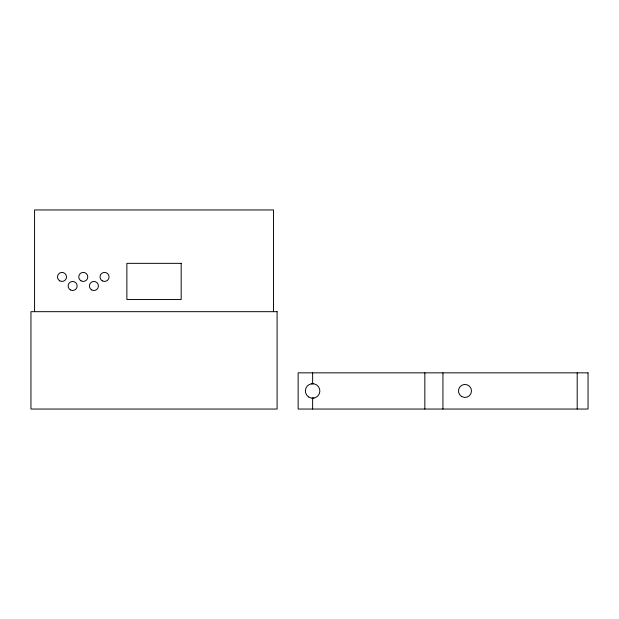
<?xml version="1.0" encoding="UTF-8"?>
<svg xmlns="http://www.w3.org/2000/svg" width="619" height="619" viewBox="0 0 619 619"><rect width="100%" height="100%" fill="white"/><g stroke="black" fill="none" stroke-linecap="round" stroke-linejoin="round"><path stroke-width="0.93" d="M311.318 383.826L313.206 383.726M312.046 398.164L313.934 398.063M577.194 372.847L577.194 409.043M442.933 372.847L442.933 409.043M424.835 372.847L424.835 409.043M312.626 372.847L312.626 383.703M312.626 398.187L312.626 409.043M273.474 311.674L273.474 209.957L34.571 209.957L34.571 311.674M181.174 263.346L126.872 263.346L126.872 299.542L181.174 299.542L181.174 263.346M277.095 311.674L30.95 311.674L30.95 409.043L277.095 409.043L277.095 311.674M588.05 372.847L298.141 372.847L298.141 409.043L588.05 409.043L588.05 372.847M91.643 289.893A4.526 4.526 0 0 0 98.429 285.97A4.526 4.526 0 0 0 91.643 282.055A4.526 4.526 0 0 0 91.643 289.893M70.38 289.893A4.526 4.526 0 0 0 77.166 285.97A4.526 4.526 0 0 0 70.38 282.055A4.526 4.526 0 0 0 70.38 289.893M59.741 280.84A4.526 4.526 0 0 0 66.527 276.925A4.526 4.526 0 0 0 59.741 273.002A4.526 4.526 0 0 0 59.741 280.84M81.012 280.84A4.526 4.526 0 0 0 87.797 276.925A4.526 4.526 0 0 0 81.012 273.002A4.526 4.526 0 0 0 81.012 280.84M102.274 280.84A4.526 4.526 0 0 0 109.06 276.925A4.526 4.526 0 0 0 102.274 273.002A4.526 4.526 0 0 0 102.274 280.84M308.517 396.903A7.242 7.242 0 0 0 319.837 391.525A7.242 7.242 0 0 0 309.515 384.407A7.242 7.242 0 0 0 308.517 396.903M461.72 396.586A6.515 6.515 0 0 0 471.492 390.945A6.515 6.515 0 0 0 461.72 385.304A6.515 6.515 0 0 0 461.72 396.586"/></g></svg>
